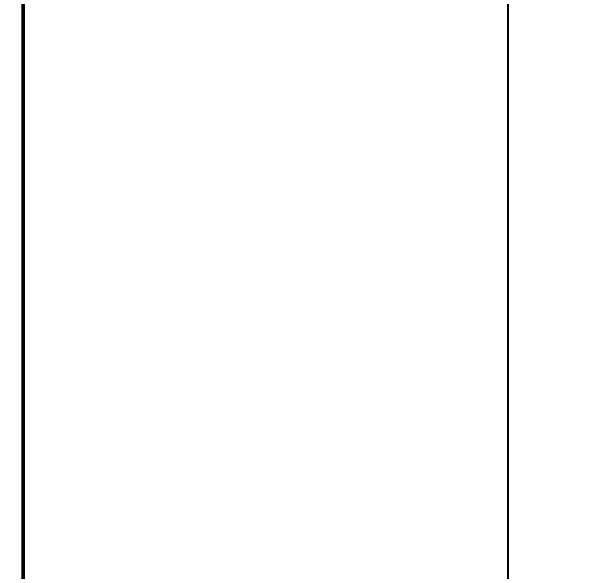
# Model space of a CAD drawing. Header units: millimetres. Extents: x 2121 to 4904, y 892 to 1933.
# Drawn here: x 2471.22 to 2511.33, y 1378.15 to 1416.97 of the extents above; entities that cross this region are included whole.
import ezdxf

# ---------------------------------------------------------------- set-up
doc = ezdxf.new("R2010")
doc.units = ezdxf.units.MM
doc.header["$LTSCALE"] = 1.8
doc.layers.add('외형선(ISO)', color=7, linetype='Continuous', lineweight=50)
doc.layers.add('치수(ISO)', color=7, linetype='Continuous', lineweight=25)
doc.styles.add('주 텍스트 (ISO)', font='')
doc.styles.get('주 텍스트 (ISO)').set_extended_font_data('Tahoma')
doc.dimstyles.new('기본값 (ISO)', dxfattribs={"dimscale": 1.8, "dimtxt": 3.5, "dimasz": 2.5, "dimexe": 3.175, "dimexo": 0, "dimgap": 0.762, "dimtad": 1, "dimrnd": 1e-08, "dimzin": 0, "dimtxsty": '주 텍스트 (ISO)', "dimcen": 0.09, "dimdle": 10, "dimclrd": 256, "dimclre": 256, "dimclrt": 256, "dimazin": 0, "dimtfac": 1.001486, "dimtmove": 0, "dimatfit": 3, "dimfxl": 1, "dimtolj": 1, "dimtzin": 0, "dimlwd": -1, "dimlwe": -1, "dimarcsym": 0})

# ---------------------------------------------------------------- blocks, each defined once
blk = doc.blocks.new('*D720')
at = {"layer": 'Defpoints', "color": 0}
for p in [(2453.259, 1692.283), (2453.259, 1287.283), (2505.62, 1287.283)]:
    blk.add_point(p, dxfattribs=at)
at = {"layer": '치수(ISO)', "color": 7}
for p, q in [((2453.259, 1692.283), (2511.335, 1692.283)), ((2505.62, 1687.783), (2505.62, 1291.783)), ((2453.259, 1287.283), (2511.335, 1287.283))]:
    blk.add_line(p, q, dxfattribs=at)
for points in [[(2506.37, 1687.783), (2504.87, 1687.783), (2505.62, 1692.283)], [(2504.87, 1291.783), (2506.37, 1291.783), (2505.62, 1287.283)]]:
    blk.add_solid(points, dxfattribs=at)
at = {"layer": '치수(ISO)', "color": 7, "insert": (2500.967, 1489.783), "char_height": 6.3, "attachment_point": 5, "rotation": 90, "style": '주 텍스트 (ISO)'}
blk.add_mtext('\\A1;270', dxfattribs=at)

msp = doc.modelspace()

# ---------------------------------------------------------------- linework, layer by layer
at = {"layer": '외형선(ISO)', "color": 7}
msp.add_line((2472.009, 1667.533), (2472.009, 1369.783), dxfattribs=at)

# ---------------------------------------------------------------- dimensions: what is measured, and where the dimension line sits
at = {"layer": '치수(ISO)', "color": 7}
dim = msp.add_linear_dim(base=(2505.62, 1287.283), p1=(2453.259, 1692.283), p2=(2453.259, 1287.283), angle=90, dimstyle='기본값 (ISO)', override={"dimdec": 2, "dimlfac": 0.66667, "dimzin": 8, "dimdsep": 46, "dimclrd": 7, "dimclre": 7, "dimclrt": 7, "dimtofl": 0, "dimatfit": 1}, dxfattribs=at)
dim.commit()
dim.dimension.update_dxf_attribs({"geometry": '*D720', "text_midpoint": (2505.62, 1489.783), "dimtype": 160})

doc.saveas('drawing.dxf')
